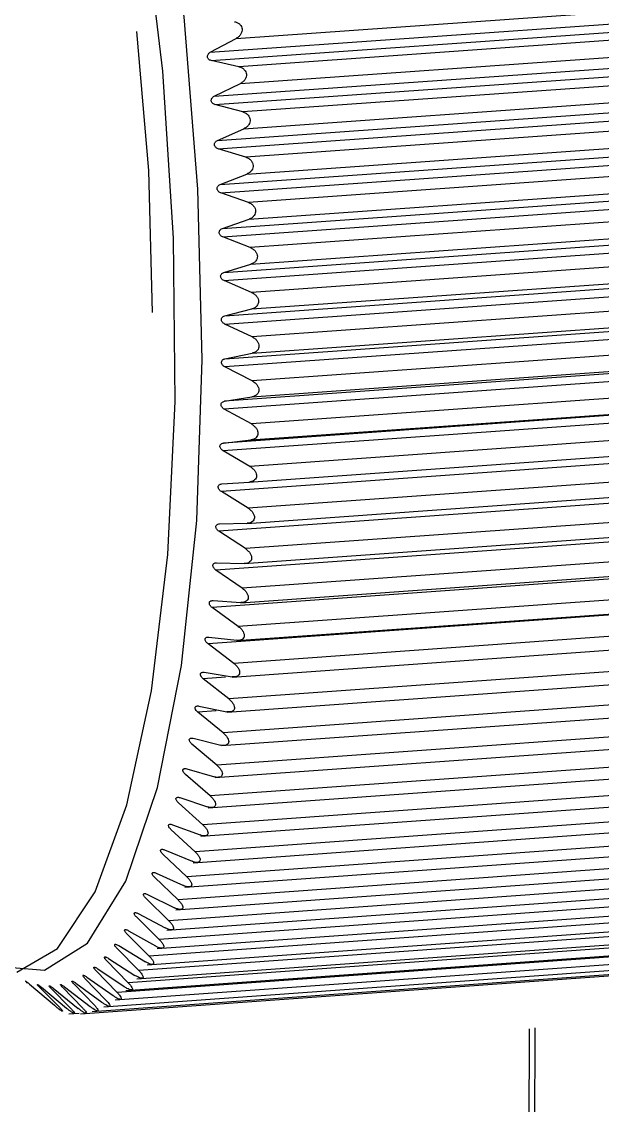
# Model space of a CAD drawing. Header units: millimetres. Extents: x 0 to 279, y 0 to 216.
# Drawn here: x 95.912 to 97.272, y 150.704 to 153.242 of the extents above; entities that cross this region are included whole.
import ezdxf

# ---------------------------------------------------------------- set-up
doc = ezdxf.new("R2010")
doc.units = ezdxf.units.MM

msp = doc.modelspace()

# ---------------------------------------------------------------- linework, layer by layer
at = {"color": 7, "linetype": 'Continuous', "lineweight": 25}
for p, q in [((96.4142, 153.2027), (98.0947, 153.3216)), ((96.3534, 153.1701), (98.1334, 153.2962)), ((96.3553, 153.1507), (98.1352, 153.2768)), ((98.101, 153.2554), (96.4205, 153.1364)), ((96.4239, 153.0971), (98.1045, 153.2161)), ((96.3534, 153.1701), (96.4142, 153.2027)), ((96.3626, 153.0671), (98.1426, 153.1932)), ((96.3642, 153.0476), (98.1441, 153.1738)), ((96.4205, 153.1364), (96.3553, 153.1507)), ((98.1098, 153.1496), (96.4293, 153.0305)), ((96.3626, 153.0671), (96.4239, 153.0971)), ((96.3704, 152.9638), (98.1503, 153.09)), ((96.4322, 152.9911), (98.1128, 153.1102)), ((96.3717, 152.9443), (98.1516, 153.0705)), ((96.4293, 153.0305), (96.3642, 153.0476)), ((98.1172, 153.0436), (96.4367, 152.9244)), ((96.3704, 152.9638), (96.4322, 152.9911)), ((96.3767, 152.8604), (98.1567, 152.9867)), ((96.4391, 152.885), (98.1196, 153.0042)), ((96.3778, 152.8409), (98.1577, 152.9672)), ((96.4367, 152.9244), (96.3717, 152.9443)), ((98.1231, 152.9377), (96.4426, 152.8184)), ((96.3767, 152.8604), (96.4391, 152.885)), ((96.4444, 152.779), (98.1249, 152.8983)), ((96.3817, 152.7573), (98.1615, 152.8836)), ((96.3824, 152.7378), (98.1623, 152.8642)), ((96.4426, 152.8184), (96.3778, 152.8409)), ((98.1275, 152.8321), (96.447, 152.7127)), ((96.4483, 152.6736), (98.1287, 152.7929)), ((96.3817, 152.7573), (96.4444, 152.779)), ((96.3851, 152.6546), (98.1649, 152.7811)), ((96.3856, 152.6354), (98.1654, 152.7618)), ((96.447, 152.7127), (96.3824, 152.7378)), ((98.1304, 152.7271), (96.4499, 152.6077)), ((96.4506, 152.5689), (98.131, 152.6883)), ((96.3851, 152.6546), (96.4483, 152.6736)), ((96.3871, 152.5528), (98.1669, 152.6793)), ((96.3873, 152.5337), (98.1671, 152.6602)), ((96.4499, 152.6077), (96.3856, 152.6354)), ((98.1317, 152.6232), (96.4513, 152.5037)), ((96.4515, 152.4653), (98.1318, 152.5848)), ((96.3871, 152.5528), (96.4506, 152.5689)), ((98.1672, 152.5598), (96.3875, 152.4332)), ((96.3876, 152.4521), (98.1673, 152.5787)), ((96.4513, 152.5037), (96.3873, 152.5337)), ((98.1315, 152.5204), (96.4512, 152.4009)), ((98.1662, 152.4794), (96.3866, 152.3528)), ((96.4508, 152.363), (98.1311, 152.4825)), ((98.1658, 152.4608), (96.3862, 152.3342)), ((96.3876, 152.4521), (96.4515, 152.4653)), ((96.4512, 152.4009), (96.3875, 152.4332)), ((98.1298, 152.4192), (96.4496, 152.2996)), ((98.1637, 152.3818), (96.3841, 152.255)), ((96.4486, 152.2623), (98.1288, 152.382)), ((98.163, 152.3635), (96.3835, 152.2368)), ((96.3866, 152.3528), (96.4508, 152.363)), ((96.4496, 152.2996), (96.3862, 152.3342)), ((98.1266, 152.3197), (96.4464, 152.2001)), ((96.444, 152.1635), (98.1262, 152.2834)), ((98.1587, 152.2682), (96.3793, 152.1414)), ((96.3841, 152.255), (96.4486, 152.2623)), ((96.4464, 152.2001), (96.3835, 152.2368)), ((98.1218, 152.2224), (96.4418, 152.1026)), ((98.1529, 152.1751), (96.3736, 152.0482)), ((96.4391, 152.0669), (98.1212, 152.1868)), ((96.3802, 152.1592), (96.4449, 152.1635)), ((96.4418, 152.1026), (96.3793, 152.1414)), ((98.1155, 152.1274), (96.4357, 152.0076)), ((98.1457, 152.0845), (96.3666, 151.9575)), ((96.4327, 151.9727), (98.1147, 152.0927)), ((96.4357, 152.0076), (96.3736, 152.0482)), ((96.3748, 152.0656), (96.4397, 152.067)), ((98.1078, 152.035), (96.4281, 151.9151)), ((98.137, 151.9966), (96.3581, 151.8696)), ((96.4249, 151.8811), (98.1067, 152.0012)), ((96.368, 151.9744), (96.433, 151.9728)), ((96.4281, 151.9151), (96.3666, 151.9575)), ((98.0986, 151.9454), (96.419, 151.8255)), ((98.127, 151.9116), (96.3482, 151.7846)), ((96.4156, 151.7924), (98.0973, 151.9125)), ((96.419, 151.8255), (96.3581, 151.8696)), ((96.3598, 151.886), (96.4249, 151.8814)), ((98.088, 151.8589), (96.4085, 151.739)), ((96.4049, 151.7069), (98.0865, 151.8271)), ((96.3501, 151.8004), (96.4153, 151.7929)), ((96.4085, 151.739), (96.3482, 151.7846)), ((98.0759, 151.7758), (96.3967, 151.6558)), ((96.3928, 151.6248), (98.0742, 151.745)), ((96.3391, 151.718), (96.4043, 151.7076)), ((96.3967, 151.6558), (96.3369, 151.7028)), ((98.0625, 151.6963), (96.3835, 151.5762)), ((96.3794, 151.5462), (98.0606, 151.6664)), ((96.3835, 151.5762), (96.3243, 151.6245)), ((96.3268, 151.639), (96.3919, 151.6258)), ((98.0477, 151.6206), (96.3689, 151.5005)), ((96.3647, 151.4715), (98.0457, 151.5917)), ((96.3689, 151.5005), (96.3104, 151.5498)), ((96.3131, 151.5636), (96.3782, 151.5476)), ((98.0317, 151.5488), (96.3531, 151.4287)), ((96.3487, 151.4007), (98.0294, 151.5211)), ((96.2982, 151.492), (96.3632, 151.4733)), ((96.3531, 151.4287), (96.2952, 151.479)), ((98.0144, 151.4813), (96.336, 151.3611)), ((96.3315, 151.3342), (98.012, 151.4546)), ((96.336, 151.3611), (96.2789, 151.4122)), ((96.2821, 151.4245), (96.3468, 151.403)), ((97.9959, 151.4181), (96.3177, 151.2979)), ((96.3131, 151.2721), (97.9934, 151.3925)), ((96.3177, 151.2979), (96.2613, 151.3496)), ((96.2647, 151.3611), (96.3293, 151.337)), ((97.9763, 151.3595), (96.2983, 151.2392)), ((96.2935, 151.2146), (97.9736, 151.335)), ((96.2983, 151.2392), (96.2427, 151.2915)), ((96.2463, 151.3021), (96.3106, 151.2755)), ((97.9555, 151.3056), (96.2778, 151.1853)), ((96.2729, 151.1618), (97.9528, 151.2822)), ((96.2778, 151.1853), (96.2229, 151.2379)), ((96.2267, 151.2477), (96.2908, 151.2186)), ((97.9338, 151.2565), (96.2563, 151.1362)), ((97.911, 151.2125), (96.2338, 151.0922)), ((96.2513, 151.1139), (97.9309, 151.2343)), ((96.2563, 151.1362), (96.2022, 151.189)), ((96.2062, 151.1979), (96.2699, 151.1665)), ((96.2287, 151.0709), (97.9081, 151.1914)), ((97.8873, 151.1735), (96.2104, 151.0532)), ((96.2338, 151.0922), (96.1805, 151.145)), ((96.1846, 151.1529), (96.248, 151.1192)), ((97.8628, 151.1398), (96.1861, 151.0195)), ((96.2053, 151.0331), (97.8843, 151.1535)), ((97.8375, 151.1113), (96.1611, 150.991)), ((96.1622, 151.1129), (96.2252, 151.0771)), ((96.181, 151.0004), (97.8598, 151.1209)), ((97.8115, 151.0883), (96.1354, 150.968)), ((96.1559, 150.9731), (97.8345, 151.0936)), ((96.2104, 151.0532), (96.1579, 151.1059)), ((96.1302, 150.9512), (97.8084, 151.0716)), ((96.1861, 151.0195), (96.1344, 151.0719)), ((96.1389, 151.0779), (96.2015, 151.04)), ((96.0495, 150.9181), (97.727, 151.0385)), ((96.0769, 150.9236), (97.7546, 151.044)), ((96.1038, 150.9346), (97.7818, 151.0551)), ((96.1611, 150.991), (96.1102, 151.043)), ((96.1148, 151.0481), (96.1769, 151.0082)), ((96.1354, 150.968), (96.0853, 151.0194)), ((96.09, 151.0235), (96.1516, 150.9818)), ((95.9301, 150.9879), (95.9881, 150.9381)), ((95.9986, 150.935), (95.9526, 150.9814)), ((96.012, 150.9815), (96.0719, 150.9351)), ((96.0821, 150.9382), (96.0336, 150.9881)), ((96.0386, 150.9901), (96.099, 150.9452)), ((96.109, 150.9504), (96.0597, 151.0011)), ((96.0646, 151.0041), (96.1256, 150.9608)), ((95.9577, 150.9804), (96.0164, 150.9316)), ((96.0268, 150.9306), (95.9799, 150.9782)), ((95.9851, 150.9782), (96.0443, 150.9306)), ((96.0547, 150.9316), (96.007, 150.9804)), ((96.0217, 150.918), (96.0465, 150.9198)), ((97.1007, 150.8827), (97.0748, 144.6533))]:
    msp.add_line(p, q, dxfattribs=at)
at = {"color": 8, "linetype": 'Continuous', "lineweight": 25}
for p, q in [((96.3891, 151.7065), (96.3369, 151.7028)), ((96.3671, 151.6275), (96.3243, 151.6245)), ((97.1136, 150.8855), (97.0876, 144.6556))]:
    msp.add_line(p, q, dxfattribs=at)
at = {"color": 7, "linetype": 'Continuous', "lineweight": 25, "flags": 128}
for points in [[(96.3346, 152.4507), (96.3246, 152.8498), (96.2919, 153.2531), (96.2382, 153.6428), (96.1656, 154.0016), (96.0776, 154.3138), (95.9778, 154.5658), (95.8708, 154.7465), (95.7613, 154.8482), (95.654, 154.8665), (95.6088, 154.8479)], [(95.9002, 151.0156), (95.9959, 151.0712), (96.0839, 151.2038), (96.1581, 151.4078), (96.2156, 151.6749), (96.2539, 151.9941), (96.2714, 152.3523), (96.2675, 152.7348), (96.2421, 153.1258), (96.1965, 153.509), (96.1324, 153.8687), (96.0526, 154.1901), (95.9603, 154.4599), (95.8594, 154.6671), (95.7541, 154.8033)], [(96.1805, 153.219), (96.2086, 152.8932), (96.2176, 152.5605)], [(95.889, 151.0267), (95.9649, 151.0206), (96.0657, 151.0838), (96.1553, 151.2285), (96.2299, 151.4485), (96.2862, 151.7343), (96.3216, 152.0733), (96.3346, 152.4507)]]:
    msp.add_lwpolyline(points, dxfattribs=at)
at = {"color": 7, "linetype": 'Continuous', "lineweight": 25}
for points, knots in [([(96.4102, 153.2418), (96.4127, 153.2411), (96.4173, 153.2399), (96.4229, 153.2358), (96.4266, 153.2307), (96.4283, 153.2249), (96.4278, 153.2188), (96.4252, 153.2127), (96.4207, 153.2068), (96.4164, 153.2041), (96.4142, 153.2027)], [0, 0, 0, 0, 0.154627, 0.287114, 0.40059, 0.499997, 0.599382, 0.712849, 0.845346, 1, 1, 1, 1]), ([(96.3553, 153.1507), (96.3541, 153.1511), (96.3518, 153.1517), (96.3491, 153.1539), (96.3473, 153.1564), (96.3465, 153.1593), (96.3468, 153.1623), (96.3481, 153.1653), (96.3503, 153.1682), (96.3524, 153.1695), (96.3534, 153.1701)], [0, 0, 0, 0, 0.149554, 0.286742, 0.39793, 0.499998, 0.60209, 0.713222, 0.850456, 1, 1, 1, 1]), ([(96.4205, 153.1364), (96.4229, 153.1357), (96.4276, 153.1343), (96.4331, 153.1299), (96.4367, 153.1246), (96.4384, 153.1187), (96.4378, 153.1126), (96.4351, 153.1066), (96.4305, 153.1009), (96.4262, 153.0984), (96.4239, 153.0971)], [0, 0, 0, 0, 0.154627, 0.287114, 0.40059, 0.499997, 0.599382, 0.712849, 0.845346, 1, 1, 1, 1]), ([(96.3642, 153.0476), (96.363, 153.048), (96.3608, 153.0488), (96.3581, 153.0511), (96.3563, 153.0537), (96.3556, 153.0566), (96.3558, 153.0596), (96.3572, 153.0626), (96.3594, 153.0653), (96.3615, 153.0665), (96.3626, 153.0671)], [0, 0, 0, 0, 0.149554, 0.286742, 0.39793, 0.499998, 0.60209, 0.713222, 0.850456, 1, 1, 1, 1]), ([(96.4293, 153.0305), (96.4318, 153.0297), (96.4364, 153.0281), (96.4419, 153.0234), (96.4454, 153.018), (96.447, 153.0121), (96.4463, 153.006), (96.4436, 153.0001), (96.4389, 152.9946), (96.4345, 152.9923), (96.4322, 152.9911)], [0, 0, 0, 0, 0.154627, 0.287114, 0.40059, 0.499997, 0.599382, 0.712849, 0.845346, 1, 1, 1, 1]), ([(96.3717, 152.9443), (96.3705, 152.9447), (96.3683, 152.9456), (96.3656, 152.9479), (96.3639, 152.9506), (96.3632, 152.9536), (96.3635, 152.9566), (96.3649, 152.9595), (96.3672, 152.9621), (96.3693, 152.9632), (96.3704, 152.9638)], [0, 0, 0, 0, 0.149554, 0.286742, 0.39793, 0.499998, 0.60209, 0.713222, 0.850456, 1, 1, 1, 1]), ([(96.4367, 152.9244), (96.4392, 152.9235), (96.4437, 152.9217), (96.4492, 152.9168), (96.4527, 152.9113), (96.4542, 152.9053), (96.4534, 152.8993), (96.4506, 152.8935), (96.4458, 152.8882), (96.4414, 152.8861), (96.4391, 152.885)], [0, 0, 0, 0, 0.154627, 0.287114, 0.40059, 0.499997, 0.599382, 0.712849, 0.845346, 1, 1, 1, 1]), ([(96.3778, 152.8409), (96.3766, 152.8414), (96.3744, 152.8424), (96.3718, 152.8448), (96.37, 152.8476), (96.3694, 152.8505), (96.3697, 152.8535), (96.3711, 152.8563), (96.3735, 152.8589), (96.3756, 152.8599), (96.3767, 152.8604)], [0, 0, 0, 0, 0.149554, 0.286742, 0.39793, 0.499998, 0.60209, 0.713222, 0.850456, 1, 1, 1, 1]), ([(96.4426, 152.8184), (96.4451, 152.8173), (96.4496, 152.8154), (96.455, 152.8103), (96.4584, 152.8046), (96.4598, 152.7986), (96.459, 152.7926), (96.4561, 152.787), (96.4512, 152.782), (96.4468, 152.7801), (96.4444, 152.779)], [0, 0, 0, 0, 0.154627, 0.287114, 0.40059, 0.499997, 0.599382, 0.712849, 0.845346, 1, 1, 1, 1]), ([(96.3824, 152.7378), (96.3812, 152.7384), (96.379, 152.7394), (96.3764, 152.742), (96.3747, 152.7448), (96.3741, 152.7478), (96.3745, 152.7507), (96.376, 152.7534), (96.3784, 152.7559), (96.3805, 152.7568), (96.3817, 152.7573)], [0, 0, 0, 0, 0.149554, 0.286742, 0.39793, 0.499998, 0.60209, 0.713222, 0.850456, 1, 1, 1, 1]), ([(96.447, 152.7127), (96.4495, 152.7116), (96.454, 152.7094), (96.4593, 152.7041), (96.4627, 152.6984), (96.464, 152.6924), (96.4631, 152.6865), (96.4601, 152.681), (96.4551, 152.6762), (96.4507, 152.6745), (96.4483, 152.6736)], [0, 0, 0, 0, 0.154627, 0.287114, 0.40059, 0.499997, 0.599382, 0.712849, 0.845346, 1, 1, 1, 1]), ([(96.3856, 152.6354), (96.3844, 152.6359), (96.3822, 152.6371), (96.3796, 152.6397), (96.378, 152.6426), (96.3774, 152.6455), (96.3778, 152.6484), (96.3794, 152.6511), (96.3818, 152.6534), (96.384, 152.6542), (96.3851, 152.6546)], [0, 0, 0, 0, 0.149554, 0.286742, 0.39793, 0.499998, 0.60209, 0.713222, 0.850456, 1, 1, 1, 1]), ([(96.4499, 152.6077), (96.4524, 152.6065), (96.4569, 152.6041), (96.4621, 152.5987), (96.4654, 152.5928), (96.4667, 152.5868), (96.4656, 152.581), (96.4626, 152.5757), (96.4575, 152.5712), (96.453, 152.5697), (96.4506, 152.5689)], [0, 0, 0, 0, 0.154627, 0.287114, 0.40059, 0.499997, 0.599382, 0.712849, 0.845346, 1, 1, 1, 1]), ([(96.3873, 152.5337), (96.3861, 152.5344), (96.3839, 152.5356), (96.3814, 152.5383), (96.3798, 152.5412), (96.3792, 152.5441), (96.3797, 152.547), (96.3813, 152.5496), (96.3837, 152.5517), (96.3859, 152.5525), (96.3871, 152.5528)], [0, 0, 0, 0, 0.149554, 0.286742, 0.39793, 0.499998, 0.60209, 0.713222, 0.850456, 1, 1, 1, 1]), ([(96.4513, 152.5037), (96.4537, 152.5023), (96.4583, 152.4998), (96.4634, 152.4942), (96.4666, 152.4883), (96.4678, 152.4823), (96.4667, 152.4766), (96.4635, 152.4715), (96.4584, 152.4673), (96.4539, 152.466), (96.4515, 152.4653)], [0, 0, 0, 0, 0.154627, 0.287114, 0.40059, 0.499997, 0.599382, 0.712849, 0.845346, 1, 1, 1, 1]), ([(96.3797, 152.4438), (96.3798, 152.4444), (96.3798, 152.4455), (96.3805, 152.4475), (96.3821, 152.4496), (96.3846, 152.4513), (96.3866, 152.4518), (96.3876, 152.4521)], [0, 0, 0, 0, 0.119982, 0.239848, 0.499455, 0.739313, 1, 1, 1, 1]), ([(96.3875, 152.4332), (96.3865, 152.4338), (96.3846, 152.4349), (96.3821, 152.4374), (96.3805, 152.4399), (96.3798, 152.4422), (96.3798, 152.4433), (96.3797, 152.4438)], [0, 0, 0, 0, 0.260699, 0.500546, 0.760161, 0.880025, 1, 1, 1, 1]), ([(96.4512, 152.4009), (96.4536, 152.3994), (96.4581, 152.3968), (96.4632, 152.391), (96.4663, 152.385), (96.4674, 152.3791), (96.4662, 152.3735), (96.4629, 152.3686), (96.4577, 152.3647), (96.4532, 152.3636), (96.4508, 152.363)], [0, 0, 0, 0, 0.154627, 0.287114, 0.40059, 0.499997, 0.599382, 0.712849, 0.845346, 1, 1, 1, 1]), ([(96.3862, 152.3342), (96.3851, 152.3349), (96.3829, 152.3362), (96.3805, 152.3391), (96.3789, 152.3421), (96.3785, 152.345), (96.379, 152.3477), (96.3807, 152.3501), (96.3832, 152.352), (96.3854, 152.3525), (96.3866, 152.3528)], [0, 0, 0, 0, 0.149554, 0.286742, 0.39793, 0.499998, 0.60209, 0.713222, 0.850456, 1, 1, 1, 1]), ([(96.4496, 152.2996), (96.452, 152.298), (96.4564, 152.2952), (96.4614, 152.2893), (96.4645, 152.2833), (96.4655, 152.2774), (96.4642, 152.272), (96.4609, 152.2673), (96.4556, 152.2637), (96.451, 152.2628), (96.4486, 152.2623)], [0, 0, 0, 0, 0.154627, 0.287114, 0.40059, 0.499997, 0.599382, 0.712849, 0.845346, 1, 1, 1, 1]), ([(96.3835, 152.2368), (96.3824, 152.2376), (96.3802, 152.239), (96.3778, 152.2419), (96.3763, 152.2449), (96.3759, 152.2478), (96.3765, 152.2504), (96.3782, 152.2527), (96.3807, 152.2544), (96.383, 152.2548), (96.3841, 152.255)], [0, 0, 0, 0, 0.149554, 0.286742, 0.39793, 0.499998, 0.60209, 0.713222, 0.850456, 1, 1, 1, 1]), ([(96.4464, 152.2001), (96.4488, 152.1985), (96.4532, 152.1955), (96.4582, 152.1895), (96.4611, 152.1835), (96.462, 152.1777), (96.4607, 152.1724), (96.4573, 152.1679), (96.4519, 152.1646), (96.4473, 152.1639), (96.4449, 152.1635)], [0, 0, 0, 0, 0.154627, 0.287114, 0.40059, 0.499997, 0.599382, 0.712849, 0.845346, 1, 1, 1, 1]), ([(96.3793, 152.1414), (96.3782, 152.1422), (96.376, 152.1437), (96.3737, 152.1466), (96.3722, 152.1496), (96.3718, 152.1525), (96.3725, 152.155), (96.3742, 152.1572), (96.3768, 152.1588), (96.379, 152.1591), (96.3802, 152.1592)], [0, 0, 0, 0, 0.149554, 0.286742, 0.39793, 0.499998, 0.60209, 0.713222, 0.850456, 1, 1, 1, 1]), ([(96.4418, 152.1026), (96.4442, 152.101), (96.4485, 152.0979), (96.4534, 152.0917), (96.4563, 152.0857), (96.4571, 152.08), (96.4556, 152.0749), (96.4522, 152.0707), (96.4467, 152.0676), (96.4422, 152.0672), (96.4397, 152.067)], [0, 0, 0, 0, 0.154627, 0.287114, 0.40059, 0.499997, 0.599382, 0.712849, 0.845346, 1, 1, 1, 1]), ([(96.3736, 152.0482), (96.3725, 152.049), (96.3704, 152.0506), (96.3681, 152.0536), (96.3667, 152.0566), (96.3663, 152.0594), (96.367, 152.0619), (96.3688, 152.0639), (96.3714, 152.0653), (96.3736, 152.0655), (96.3748, 152.0656)], [0, 0, 0, 0, 0.149554, 0.286742, 0.39793, 0.499998, 0.60209, 0.713222, 0.850456, 1, 1, 1, 1]), ([(96.4357, 152.0076), (96.438, 152.0058), (96.4423, 152.0026), (96.4471, 151.9964), (96.4499, 151.9904), (96.4506, 151.9848), (96.4491, 151.9798), (96.4456, 151.9759), (96.4401, 151.9732), (96.4355, 151.9729), (96.433, 151.9728)], [0, 0, 0, 0, 0.154627, 0.287114, 0.40059, 0.499997, 0.599382, 0.712849, 0.845346, 1, 1, 1, 1]), ([(96.3666, 151.9575), (96.3655, 151.9584), (96.3634, 151.96), (96.3611, 151.963), (96.3597, 151.966), (96.3594, 151.9687), (96.3601, 151.9711), (96.3619, 151.973), (96.3646, 151.9743), (96.3668, 151.9744), (96.368, 151.9744)], [0, 0, 0, 0, 0.149554, 0.286742, 0.39793, 0.499998, 0.60209, 0.713222, 0.850456, 1, 1, 1, 1]), ([(96.4281, 151.9151), (96.4304, 151.9133), (96.4347, 151.9099), (96.4394, 151.9037), (96.4421, 151.8977), (96.4427, 151.8922), (96.4411, 151.8875), (96.4375, 151.8838), (96.432, 151.8814), (96.4274, 151.8814), (96.4249, 151.8814)], [0, 0, 0, 0, 0.154627, 0.287114, 0.40059, 0.499997, 0.599382, 0.712849, 0.845346, 1, 1, 1, 1]), ([(96.3581, 151.8696), (96.357, 151.8704), (96.3549, 151.8721), (96.3526, 151.8752), (96.3513, 151.8781), (96.3511, 151.8808), (96.3518, 151.8831), (96.3536, 151.8848), (96.3563, 151.886), (96.3586, 151.886), (96.3598, 151.886)], [0, 0, 0, 0, 0.149554, 0.286742, 0.39793, 0.499998, 0.60209, 0.713222, 0.850456, 1, 1, 1, 1]), ([(96.419, 151.8255), (96.4213, 151.8236), (96.4256, 151.8202), (96.4302, 151.8139), (96.4328, 151.8079), (96.4333, 151.8026), (96.4316, 151.798), (96.428, 151.7946), (96.4224, 151.7926), (96.4178, 151.7928), (96.4153, 151.7929)], [0, 0, 0, 0, 0.154627, 0.287114, 0.40059, 0.499997, 0.599382, 0.712849, 0.845346, 1, 1, 1, 1]), ([(96.3482, 151.7846), (96.3471, 151.7855), (96.345, 151.7872), (96.3428, 151.7903), (96.3415, 151.7932), (96.3413, 151.7958), (96.3421, 151.798), (96.344, 151.7996), (96.3467, 151.8006), (96.3489, 151.8005), (96.3501, 151.8004)], [0, 0, 0, 0, 0.149554, 0.286742, 0.39793, 0.499998, 0.60209, 0.713222, 0.850456, 1, 1, 1, 1]), ([(96.3369, 151.7028), (96.3358, 151.7037), (96.3338, 151.7055), (96.3316, 151.7086), (96.3304, 151.7114), (96.3302, 151.714), (96.3311, 151.7161), (96.3329, 151.7175), (96.3357, 151.7183), (96.3379, 151.7181), (96.3391, 151.718)], [0, 0, 0, 0, 0.149554, 0.286742, 0.39793, 0.499998, 0.60209, 0.713222, 0.850456, 1, 1, 1, 1]), ([(96.4085, 151.739), (96.4108, 151.7371), (96.415, 151.7335), (96.4195, 151.7272), (96.422, 151.7213), (96.4225, 151.7161), (96.4208, 151.7118), (96.417, 151.7087), (96.4114, 151.707), (96.4068, 151.7074), (96.4043, 151.7076)], [0, 0, 0, 0, 0.154627, 0.287114, 0.40059, 0.499997, 0.599382, 0.712849, 0.845346, 1, 1, 1, 1]), ([(96.3967, 151.6558), (96.3989, 151.6539), (96.4031, 151.6502), (96.4075, 151.6439), (96.4099, 151.6381), (96.4103, 151.6331), (96.4085, 151.6289), (96.4046, 151.6261), (96.3989, 151.6248), (96.3943, 151.6254), (96.3919, 151.6258)], [0, 0, 0, 0, 0.154609, 0.287081, 0.400544, 0.499939, 0.600724, 0.715536, 0.849473, 1, 1, 1, 1]), ([(96.3243, 151.6245), (96.3232, 151.6254), (96.3212, 151.6272), (96.3191, 151.6303), (96.3179, 151.6331), (96.3178, 151.6356), (96.3187, 151.6375), (96.3206, 151.6388), (96.3233, 151.6395), (96.3256, 151.6392), (96.3268, 151.639)], [0, 0, 0, 0, 0.149554, 0.286742, 0.39793, 0.499998, 0.60209, 0.713222, 0.850456, 1, 1, 1, 1]), ([(96.3835, 151.5762), (96.3857, 151.5742), (96.3898, 151.5705), (96.3941, 151.5642), (96.3964, 151.5585), (96.3967, 151.5536), (96.3948, 151.5497), (96.3908, 151.5472), (96.3851, 151.5463), (96.3805, 151.5471), (96.3782, 151.5476)], [0, 0, 0, 0, 0.154588, 0.287042, 0.40049, 0.499872, 0.602416, 0.718907, 0.85464, 1, 1, 1, 1]), ([(96.3104, 151.5498), (96.3094, 151.5508), (96.3074, 151.5526), (96.3053, 151.5556), (96.3042, 151.5584), (96.3041, 151.5608), (96.305, 151.5626), (96.3069, 151.5638), (96.3097, 151.5643), (96.3119, 151.5638), (96.3131, 151.5636)], [0, 0, 0, 0, 0.149554, 0.286742, 0.39793, 0.499998, 0.60209, 0.713222, 0.850456, 1, 1, 1, 1]), ([(96.2952, 151.479), (96.2942, 151.4799), (96.2923, 151.4818), (96.2902, 151.4848), (96.2891, 151.4875), (96.2891, 151.4898), (96.29, 151.4915), (96.292, 151.4925), (96.2948, 151.4928), (96.297, 151.4923), (96.2982, 151.492)], [0, 0, 0, 0, 0.149554, 0.286742, 0.39793, 0.499998, 0.60209, 0.713222, 0.850456, 1, 1, 1, 1]), ([(96.3689, 151.5005), (96.3711, 151.4984), (96.3751, 151.4947), (96.3794, 151.4884), (96.3816, 151.4828), (96.3818, 151.4781), (96.3798, 151.4744), (96.3757, 151.4722), (96.3699, 151.4717), (96.3654, 151.4727), (96.3632, 151.4733)], [0, 0, 0, 0, 0.154571, 0.28701, 0.400444, 0.499815, 0.604161, 0.722376, 0.859968, 1, 1, 1, 1]), ([(96.2789, 151.4122), (96.2779, 151.4132), (96.2759, 151.415), (96.274, 151.418), (96.2729, 151.4207), (96.2729, 151.4229), (96.2739, 151.4244), (96.2758, 151.4253), (96.2786, 151.4254), (96.2809, 151.4248), (96.2821, 151.4245)], [0, 0, 0, 0, 0.149554, 0.286742, 0.39793, 0.499998, 0.60209, 0.713222, 0.850456, 1, 1, 1, 1]), ([(96.3531, 151.4287), (96.3552, 151.4266), (96.3592, 151.4228), (96.3634, 151.4165), (96.3655, 151.4111), (96.3657, 151.4066), (96.3635, 151.4031), (96.3592, 151.4013), (96.3535, 151.4012), (96.349, 151.4024), (96.3468, 151.403)], [0, 0, 0, 0, 0.154558, 0.286986, 0.400411, 0.499774, 0.605886, 0.725801, 0.865246, 1, 1, 1, 1]), ([(96.2613, 151.3496), (96.2603, 151.3506), (96.2584, 151.3525), (96.2565, 151.3555), (96.2555, 151.3581), (96.2555, 151.3601), (96.2565, 151.3615), (96.2585, 151.3622), (96.2613, 151.3622), (96.2636, 151.3615), (96.2647, 151.3611)], [0, 0, 0, 0, 0.149554, 0.286742, 0.39793, 0.499998, 0.60209, 0.713222, 0.850456, 1, 1, 1, 1]), ([(96.336, 151.3611), (96.3381, 151.359), (96.3421, 151.3551), (96.3461, 151.349), (96.3482, 151.3437), (96.3482, 151.3393), (96.346, 151.3362), (96.3416, 151.3346), (96.3358, 151.335), (96.3314, 151.3364), (96.3293, 151.337)], [0, 0, 0, 0, 0.154549, 0.286969, 0.400388, 0.499744, 0.607598, 0.729187, 0.870473, 1, 1, 1, 1]), ([(96.2427, 151.2915), (96.2417, 151.2925), (96.2398, 151.2944), (96.2379, 151.2973), (96.2369, 151.2998), (96.237, 151.3017), (96.238, 151.303), (96.24, 151.3036), (96.2429, 151.3034), (96.2451, 151.3026), (96.2463, 151.3021)], [0, 0, 0, 0, 0.149554, 0.286742, 0.39793, 0.499998, 0.60209, 0.713222, 0.850456, 1, 1, 1, 1]), ([(96.3177, 151.2979), (96.3198, 151.2958), (96.3237, 151.2919), (96.3277, 151.2858), (96.3296, 151.2807), (96.3296, 151.2773), (96.3285, 151.2752), (96.3266, 151.2735), (96.3228, 151.2725), (96.317, 151.2732), (96.3127, 151.2748), (96.3106, 151.2755)], [0, 0, 0, 0, 0.1544533, 0.2867919, 0.4001405, 0.4994357, 0.5533104, 0.6096286, 0.7330061, 0.8703932, 1, 1, 1, 1]), ([(96.2229, 151.2379), (96.222, 151.2389), (96.2201, 151.2408), (96.2183, 151.2437), (96.2173, 151.2461), (96.2174, 151.2479), (96.2185, 151.249), (96.2205, 151.2494), (96.2233, 151.2491), (96.2256, 151.2482), (96.2267, 151.2477)], [0, 0, 0, 0, 0.149554, 0.286742, 0.39793, 0.499998, 0.60209, 0.713222, 0.850456, 1, 1, 1, 1]), ([(96.2983, 151.2392), (96.3004, 151.2371), (96.3042, 151.2332), (96.3081, 151.2272), (96.31, 151.2223), (96.3099, 151.2191), (96.3088, 151.2172), (96.3068, 151.2157), (96.3029, 151.215), (96.2971, 151.216), (96.2929, 151.2178), (96.2908, 151.2186)], [0, 0, 0, 0, 0.154444, 0.286775, 0.400117, 0.499406, 0.554198, 0.611418, 0.736694, 0.868699, 1, 1, 1, 1]), ([(96.2022, 151.189), (96.2012, 151.19), (96.1994, 151.1919), (96.1976, 151.1947), (96.1967, 151.197), (96.1968, 151.1987), (96.1979, 151.1997), (96.2, 151.1999), (96.2028, 151.1994), (96.205, 151.1984), (96.2062, 151.1979)], [0, 0, 0, 0, 0.149554, 0.286742, 0.39793, 0.499998, 0.60209, 0.713222, 0.850456, 1, 1, 1, 1]), ([(96.2778, 151.1853), (96.2798, 151.1832), (96.2836, 151.1793), (96.2874, 151.1734), (96.2892, 151.1687), (96.2891, 151.1656), (96.2879, 151.1639), (96.2858, 151.1626), (96.282, 151.1623), (96.2762, 151.1637), (96.272, 151.1655), (96.2699, 151.1665)], [0, 0, 0, 0, 0.154438, 0.286764, 0.400101, 0.499386, 0.555049, 0.613161, 0.740422, 0.866765, 1, 1, 1, 1]), ([(96.1805, 151.145), (96.1795, 151.146), (96.1777, 151.1479), (96.176, 151.1506), (96.1751, 151.1528), (96.1753, 151.1544), (96.1764, 151.1552), (96.1784, 151.1553), (96.1813, 151.1546), (96.1835, 151.1535), (96.1846, 151.1529)], [0, 0, 0, 0, 0.149554, 0.286742, 0.39793, 0.499998, 0.60209, 0.713222, 0.850456, 1, 1, 1, 1]), ([(96.2563, 151.1362), (96.2583, 151.1341), (96.262, 151.1302), (96.2657, 151.1245), (96.2674, 151.1199), (96.2672, 151.1171), (96.266, 151.1156), (96.2639, 151.1146), (96.26, 151.1146), (96.2542, 151.1162), (96.2502, 151.1182), (96.248, 151.1192)], [0, 0, 0, 0, 0.154434, 0.286757, 0.400092, 0.499375, 0.555867, 0.614812, 0.743891, 0.864905, 1, 1, 1, 1]), ([(96.1579, 151.1059), (96.1569, 151.1069), (96.1552, 151.1088), (96.1535, 151.1114), (96.1526, 151.1135), (96.1528, 151.1149), (96.154, 151.1156), (96.156, 151.1155), (96.1588, 151.1147), (96.161, 151.1135), (96.1622, 151.1129)], [0, 0, 0, 0, 0.149554, 0.286742, 0.39793, 0.499998, 0.60209, 0.713222, 0.850456, 1, 1, 1, 1]), ([(96.2338, 151.0922), (96.2358, 151.0901), (96.2394, 151.0862), (96.243, 151.0806), (96.2447, 151.0763), (96.2444, 151.0737), (96.2431, 151.0724), (96.2409, 151.0715), (96.237, 151.0719), (96.2313, 151.0738), (96.2273, 151.0759), (96.2252, 151.0771)], [0, 0, 0, 0, 0.154431, 0.286751, 0.400084, 0.499365, 0.556661, 0.616367, 0.746977, 0.863093, 1, 1, 1, 1]), ([(96.1344, 151.0719), (96.1335, 151.0729), (96.1318, 151.0747), (96.1301, 151.0773), (96.1293, 151.0793), (96.1295, 151.0805), (96.1307, 151.0811), (96.1327, 151.0808), (96.1356, 151.0798), (96.1377, 151.0786), (96.1389, 151.0779)], [0, 0, 0, 0, 0.149554, 0.286742, 0.39793, 0.499998, 0.60209, 0.713222, 0.850456, 1, 1, 1, 1]), ([(96.1102, 151.043), (96.1093, 151.044), (96.1076, 151.0458), (96.106, 151.0483), (96.1052, 151.0501), (96.1055, 151.0513), (96.1066, 151.0517), (96.1087, 151.0513), (96.1115, 151.0501), (96.1137, 151.0488), (96.1148, 151.0481)], [0, 0, 0, 0, 0.149554, 0.286742, 0.39793, 0.499998, 0.60209, 0.713222, 0.850456, 1, 1, 1, 1]), ([(96.2104, 151.0532), (96.2123, 151.0511), (96.2159, 151.0472), (96.2194, 151.0418), (96.221, 151.0377), (96.2207, 151.0354), (96.2194, 151.0343), (96.2172, 151.0337), (96.2133, 151.0343), (96.2076, 151.0365), (96.2036, 151.0388), (96.2015, 151.04)], [0, 0, 0, 0, 0.154425, 0.286739, 0.400067, 0.499344, 0.557383, 0.61773, 0.745713, 0.861272, 1, 1, 1, 1]), ([(96.0597, 151.0011), (96.0588, 151.002), (96.0572, 151.0038), (96.0557, 151.006), (96.055, 151.0076), (96.0553, 151.0085), (96.0565, 151.0085), (96.0585, 151.0078), (96.0613, 151.0064), (96.0635, 151.0049), (96.0646, 151.0041)], [0, 0, 0, 0, 0.149554, 0.286742, 0.39793, 0.499998, 0.60209, 0.713222, 0.850456, 1, 1, 1, 1]), ([(96.0853, 151.0194), (96.0844, 151.0204), (96.0827, 151.0222), (96.0811, 151.0245), (96.0804, 151.0262), (96.0807, 151.0272), (96.0819, 151.0275), (96.0839, 151.0269), (96.0867, 151.0256), (96.0889, 151.0242), (96.09, 151.0235)], [0, 0, 0, 0, 0.149554, 0.286742, 0.39793, 0.499998, 0.60209, 0.713222, 0.850456, 1, 1, 1, 1]), ([(96.1861, 151.0195), (96.188, 151.0174), (96.1916, 151.0136), (96.195, 151.0083), (96.1965, 151.0045), (96.1961, 151.0024), (96.1948, 151.0015), (96.1926, 151.0012), (96.1887, 151.002), (96.1831, 151.0045), (96.1791, 151.0069), (96.1769, 151.0082)], [0, 0, 0, 0, 0.154418, 0.286727, 0.400049, 0.499322, 0.558051, 0.618994, 0.741866, 0.859454, 1, 1, 1, 1]), ([(95.9249, 150.9899), (95.9241, 150.9907), (95.9226, 150.9922), (95.9213, 150.9938), (95.9207, 150.9947), (95.9211, 150.9948), (95.9223, 150.9941), (95.9243, 150.9926), (95.927, 150.9905), (95.9291, 150.9888), (95.9301, 150.9879)], [0, 0, 0, 0, 0.149554, 0.286742, 0.39793, 0.499998, 0.60209, 0.713222, 0.850456, 1, 1, 1, 1]), ([(95.9526, 150.9814), (95.9518, 150.9822), (95.9502, 150.9838), (95.9488, 150.9855), (95.9483, 150.9866), (95.9486, 150.9868), (95.9499, 150.9863), (95.9519, 150.9849), (95.9546, 150.9829), (95.9567, 150.9812), (95.9577, 150.9804)], [0, 0, 0, 0, 0.149554, 0.286742, 0.39793, 0.499998, 0.60209, 0.713222, 0.850456, 1, 1, 1, 1]), ([(95.9799, 150.9782), (95.9791, 150.9791), (95.9775, 150.9807), (95.9761, 150.9826), (95.9756, 150.9838), (95.9759, 150.9841), (95.9771, 150.9838), (95.9792, 150.9826), (95.9819, 150.9807), (95.984, 150.9791), (95.9851, 150.9782)], [0, 0, 0, 0, 0.149554, 0.286742, 0.39793, 0.499998, 0.60209, 0.713222, 0.850456, 1, 1, 1, 1]), ([(96.007, 150.9804), (96.0061, 150.9813), (96.0045, 150.983), (96.0031, 150.985), (96.0025, 150.9863), (96.0028, 150.9869), (96.004, 150.9867), (96.0061, 150.9856), (96.0088, 150.9839), (96.0109, 150.9823), (96.012, 150.9815)], [0, 0, 0, 0, 0.149554, 0.286742, 0.39793, 0.499998, 0.60209, 0.713222, 0.850456, 1, 1, 1, 1]), ([(96.0336, 150.9881), (96.0327, 150.989), (96.0311, 150.9907), (96.0296, 150.9928), (96.029, 150.9943), (96.0293, 150.995), (96.0305, 150.9949), (96.0326, 150.994), (96.0353, 150.9924), (96.0374, 150.9909), (96.0386, 150.9901)], [0, 0, 0, 0, 0.149554, 0.286742, 0.39793, 0.499998, 0.60209, 0.713222, 0.850456, 1, 1, 1, 1]), ([(96.1611, 150.991), (96.163, 150.989), (96.1665, 150.9852), (96.1698, 150.9802), (96.1712, 150.9766), (96.1708, 150.9747), (96.1694, 150.974), (96.1672, 150.974), (96.1634, 150.9751), (96.1579, 150.9778), (96.1538, 150.9804), (96.1516, 150.9818)], [0, 0, 0, 0, 0.154414, 0.286719, 0.400039, 0.499309, 0.558602, 0.620022, 0.738077, 0.857568, 1, 1, 1, 1]), ([(96.1354, 150.968), (96.1372, 150.966), (96.1406, 150.9622), (96.1439, 150.9574), (96.1452, 150.9541), (96.1448, 150.9525), (96.1434, 150.952), (96.1412, 150.9522), (96.1374, 150.9535), (96.1319, 150.9565), (96.1278, 150.9593), (96.1256, 150.9608)], [0, 0, 0, 0, 0.154413, 0.286717, 0.400036, 0.499305, 0.559016, 0.620873, 0.73439, 0.855626, 1, 1, 1, 1]), ([(95.9986, 150.935), (96.0003, 150.9333), (96.0035, 150.93), (96.0063, 150.9264), (96.0074, 150.9246), (96.0068, 150.9243), (96.0054, 150.9249), (96.0033, 150.9261), (95.9998, 150.9285), (95.9944, 150.9327), (95.9903, 150.9362), (95.9881, 150.9381)], [0, 0, 0, 0, 0.154465, 0.286814, 0.400171, 0.499474, 0.560439, 0.610791, 0.719688, 0.848508, 1, 1, 1, 1]), ([(96.0268, 150.9306), (96.0285, 150.9287), (96.0317, 150.9254), (96.0346, 150.9215), (96.0358, 150.9193), (96.0352, 150.9188), (96.0337, 150.9192), (96.0317, 150.9202), (96.0281, 150.9224), (96.0227, 150.9264), (96.0186, 150.9298), (96.0164, 150.9316)], [0, 0, 0, 0, 0.154448, 0.286781, 0.400126, 0.499418, 0.560232, 0.614748, 0.722216, 0.849755, 1, 1, 1, 1]), ([(96.0547, 150.9316), (96.0564, 150.9298), (96.0596, 150.9263), (96.0626, 150.9222), (96.0638, 150.9197), (96.0633, 150.9189), (96.0618, 150.9191), (96.0597, 150.9199), (96.0561, 150.9219), (96.0507, 150.9256), (96.0466, 150.9288), (96.0443, 150.9306)], [0, 0, 0, 0, 0.154432, 0.286753, 0.400086, 0.499368, 0.560001, 0.61907, 0.724943, 0.85108, 1, 1, 1, 1]), ([(96.0821, 150.9382), (96.0839, 150.9363), (96.0872, 150.9327), (96.0902, 150.9284), (96.0915, 150.9256), (96.091, 150.9245), (96.0895, 150.9245), (96.0873, 150.9252), (96.0837, 150.9269), (96.0782, 150.9304), (96.0741, 150.9335), (96.0719, 150.9351)], [0, 0, 0, 0, 0.1544215, 0.2867328, 0.4000579, 0.4993327, 0.5596335, 0.6220157, 0.72777, 0.8524191, 1, 1, 1, 1]), ([(96.109, 150.9504), (96.1108, 150.9484), (96.1142, 150.9447), (96.1173, 150.9401), (96.1186, 150.9371), (96.1182, 150.9357), (96.1167, 150.9355), (96.1145, 150.9359), (96.1108, 150.9375), (96.1054, 150.9407), (96.1013, 150.9436), (96.099, 150.9452)], [0, 0, 0, 0, 0.154416, 0.286723, 0.400045, 0.499316, 0.559264, 0.621462, 0.730846, 0.85383, 1, 1, 1, 1])]:
    msp.add_open_spline(points, degree=3, knots=knots, dxfattribs=at)

doc.saveas('drawing.dxf')
